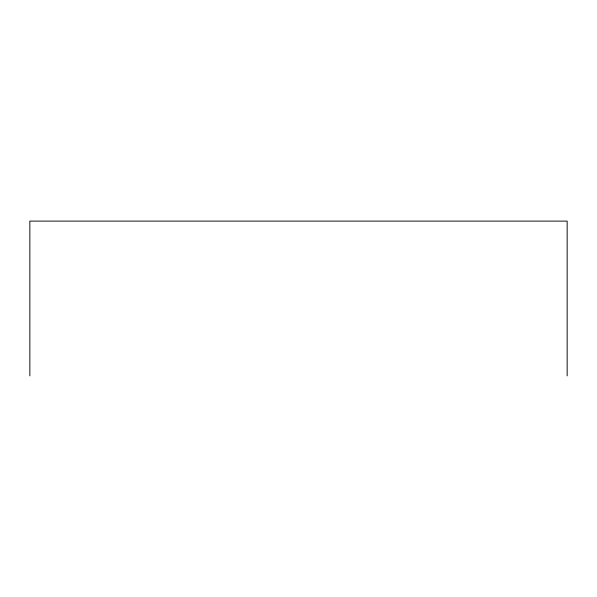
<?xml version="1.0" encoding="UTF-8"?>
<svg xmlns="http://www.w3.org/2000/svg" width="597" height="597" viewBox="0 0 597 597"><rect width="100%" height="100%" fill="white"/><g stroke="black" fill="none" stroke-linecap="round" stroke-linejoin="round"><path stroke-width="0.9" d="M567.15 375.886L567.15 221.114L29.85 221.114L29.85 375.886"/></g></svg>
